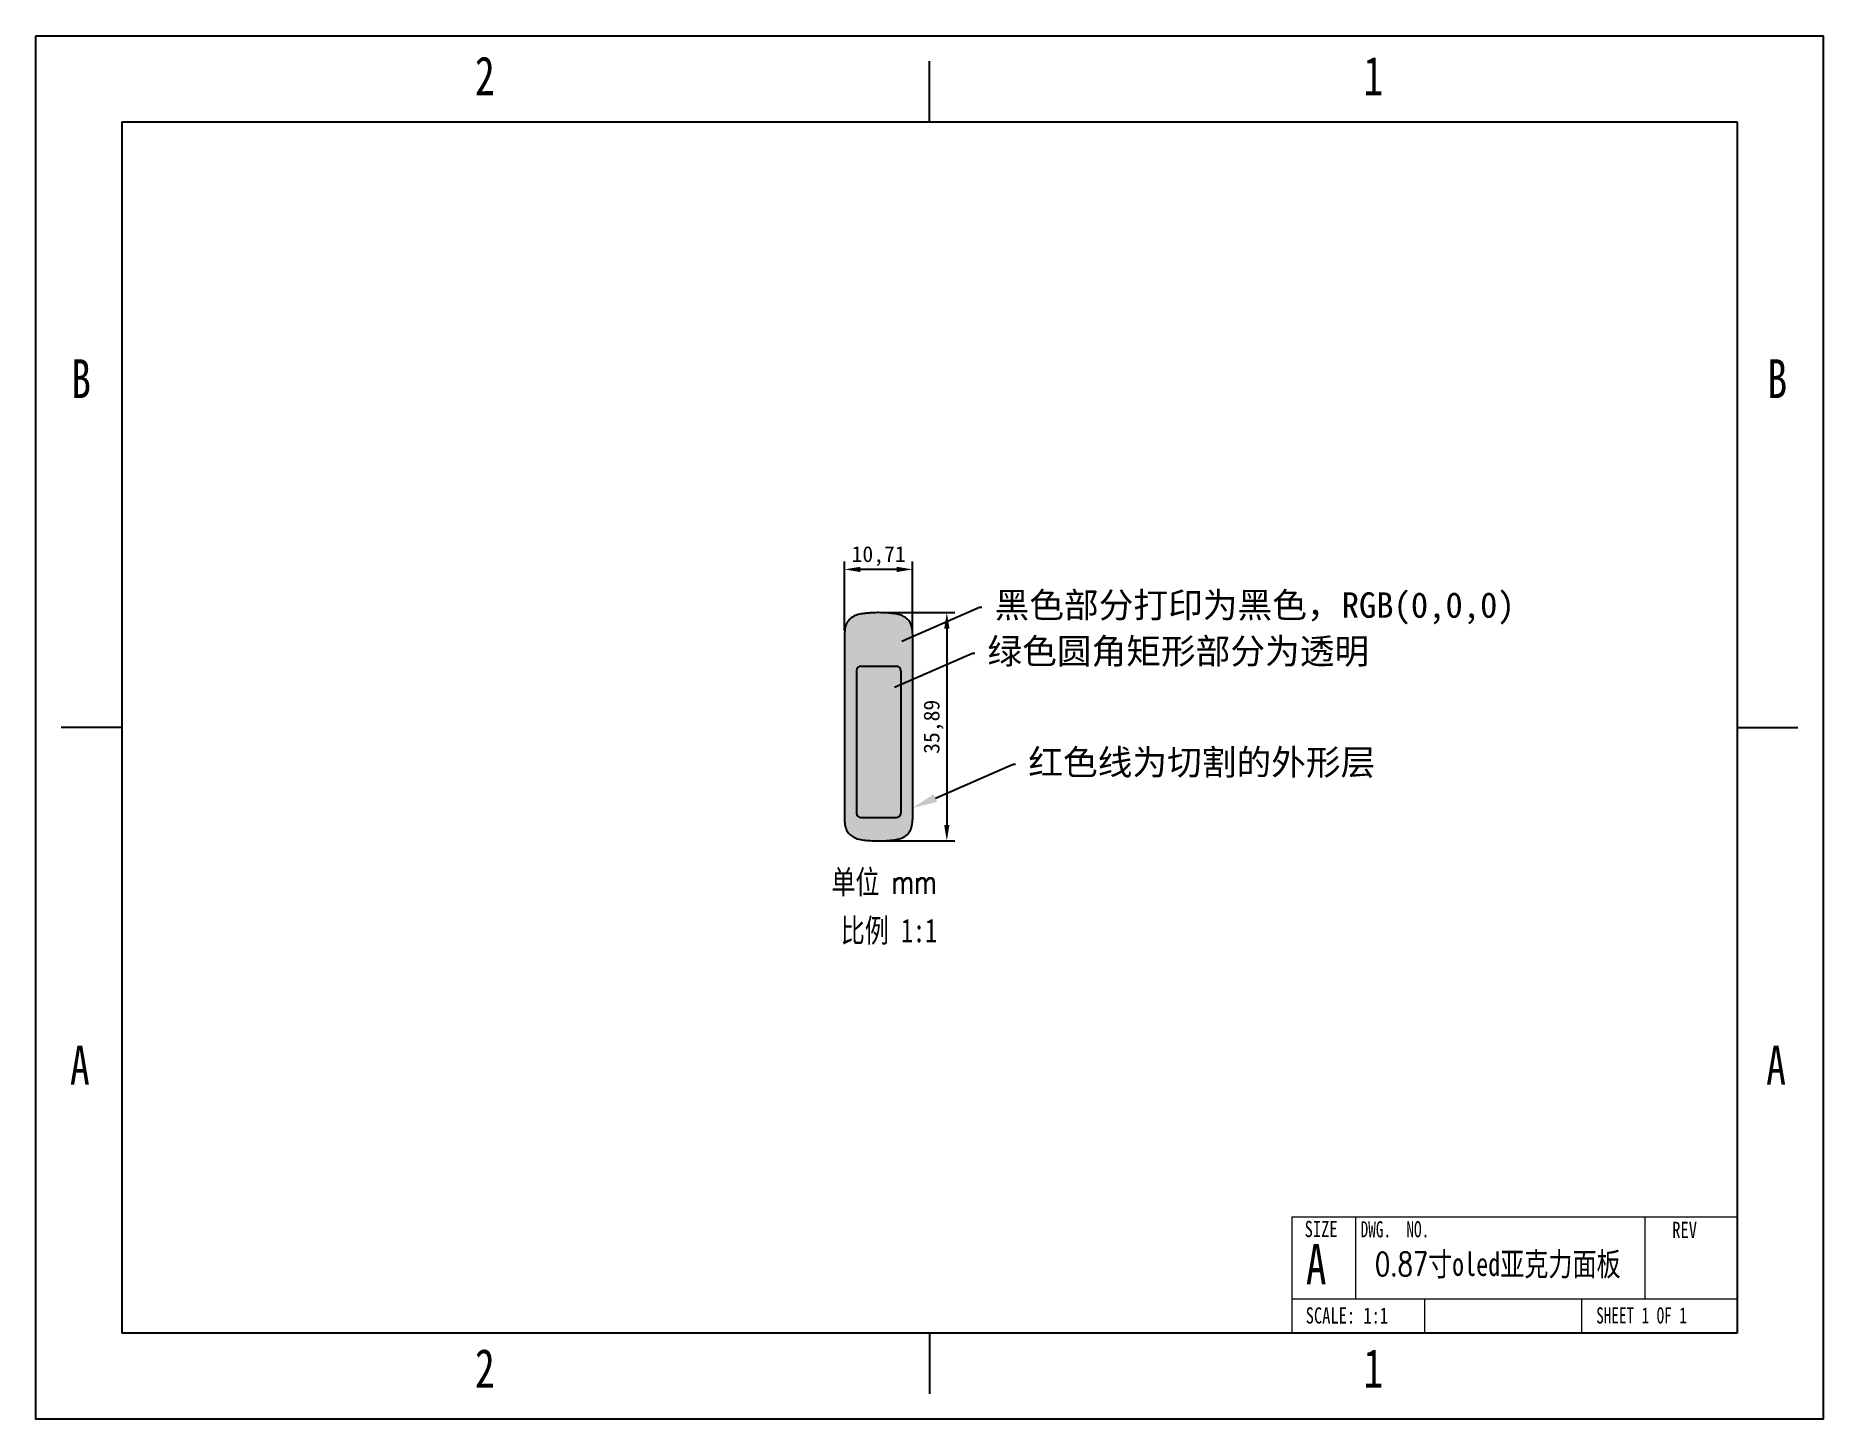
# Model space of a CAD drawing. Header units: millimetres. Extents: x -1 to 280, y -1 to 217.
import ezdxf
from ezdxf import colors
from ezdxf.entities.mleader import LeaderData, LeaderLine
from ezdxf.math import Vec2, Vec3

# ---------------------------------------------------------------- set-up
doc = ezdxf.new("R2010")
doc.units = ezdxf.units.MM
doc.header["$PDSIZE"] = -1
for name, color, linetype in [('图纸格式', 7, 'Continuous'), ('外形层', 240, 'Continuous'), ('尺寸注释', 42, 'Continuous'), ('打印层', 250, 'Continuous'), ('透明层', 100, 'Continuous')]:
    doc.layers.add(name, color=color, linetype=linetype)
doc.styles.add('SLDTEXTSTYLE0', font='TXT', dxfattribs={"width": 0.75})
doc.styles.add('SLDTEXTSTYLE1', font='TXT', dxfattribs={"width": 0.75, "bigfont": 'bigfont'})
doc.styles.add('SLDTEXTSTYLE2', font='TXT', dxfattribs={"width": 0.6875})
doc.styles.add('SLDTEXTSTYLE3', font='TXT', dxfattribs={"width": 0.694444})
doc.dimstyles.new('ISO-25', dxfattribs={"dimtxt": 2.5, "dimasz": 2.5, "dimexe": 1.25, "dimexo": 0.625, "dimtad": 1, "dimtxsty": 'Standard', "dimcen": 2.5, "dimadec": 0, "dimazin": 0, "dimtfac": 1, "dimtmove": 0, "dimatfit": 3, "dimfxl": 1, "dimarcsym": 0})

# ---------------------------------------------------------------- blocks, each defined once
blk = doc.blocks.new('*D11')
at = {"layer": 'Defpoints', "color": 0, "transparency": 16777216}
for p in [(126.34, 132.81), (126.34, 122.51), (137.05, 122.51)]:
    blk.add_point(p, dxfattribs=at)
at = {"layer": '尺寸注释', "color": 0, "lineweight": -2, "transparency": 16777216}
for p, q in [((126.34, 123.14), (126.34, 134.06)), ((134.55, 132.81), (128.84, 132.81)), ((137.05, 123.14), (137.05, 134.06))]:
    blk.add_line(p, q, dxfattribs=at)
at = {"layer": '尺寸注释', "color": 0, "transparency": 16777216}
for points in [[(128.84, 133.22), (128.84, 132.39), (126.34, 132.81)], [(134.55, 133.22), (134.55, 132.39), (137.05, 132.81)]]:
    blk.add_solid(points, dxfattribs=at)
at = {"layer": '尺寸注释', "color": 0, "transparency": 16777216, "insert": (131.7, 134.89), "char_height": 2.5, "attachment_point": 5, "rotation": 360}
blk.add_mtext('10,71', dxfattribs=at)
blk = doc.blocks.new('*D14')
at = {"layer": 'Defpoints', "color": 0, "transparency": 16777216}
for p in [(131.7, 126.01), (131.7, 90.12), (142.42, 90.12)]:
    blk.add_point(p, dxfattribs=at)
at = {"layer": '尺寸注释', "color": 0, "lineweight": -2, "transparency": 16777216}
for p, q in [((132.32, 126.01), (143.67, 126.01)), ((142.42, 123.51), (142.42, 92.62)), ((132.32, 90.12), (143.67, 90.12))]:
    blk.add_line(p, q, dxfattribs=at)
at = {"layer": '尺寸注释', "color": 0, "transparency": 16777216}
for points in [[(142.01, 123.51), (142.84, 123.51), (142.42, 126.01)], [(142.01, 92.62), (142.84, 92.62), (142.42, 90.12)]]:
    blk.add_solid(points, dxfattribs=at)
at = {"layer": '尺寸注释', "color": 0, "transparency": 16777216, "insert": (140.34, 108.06), "char_height": 2.5, "attachment_point": 5, "rotation": 90}
blk.add_mtext('35,89', dxfattribs=at)

msp = doc.modelspace()

# ---------------------------------------------------------------- hatches: boundary and pattern name
at = {"layer": '打印层'}
h = msp.add_hatch(color=256, dxfattribs=at)
h.dxf.hatch_style = 1
edge = h.paths.add_edge_path()
edge.add_spline(control_points=[(137.054, 122.513), (137.054, 122.812), (137.036, 123.134), (136.932, 123.746), (136.852, 124.037), (136.62, 124.53), (136.48, 124.738), (136.136, 125.097), (135.936, 125.249), (135.509, 125.497), (135.281, 125.594), (134.719, 125.769), (134.382, 125.825), (133.704, 125.909), (133.363, 125.935), (132.596, 125.985), (132.185, 126.01), (131.697, 126.01)], knot_values=[0, 0, 0, 0, 0.1281283, 0.1281283, 0.2455844, 0.2455844, 0.3435412, 0.3435412, 0.441498, 0.441498, 0.5394548, 0.5394548, 0.678048, 0.678048, 0.8166413, 0.8166413, 0.9999986, 0.9999986, 0.9999986, 0.9999986], degree=3, periodic=0)
edge.add_spline(control_points=[(131.697, 126.01), (131.367, 126.01), (131.071, 125.998), (130.519, 125.968), (130.258, 125.951), (129.722, 125.909), (129.45, 125.882), (128.862, 125.799), (128.546, 125.738), (127.932, 125.525), (127.636, 125.375), (127.134, 124.989), (126.924, 124.76), (126.618, 124.237), (126.517, 123.947), (126.367, 123.268), (126.341, 122.874), (126.341, 122.513)], knot_values=[0.0000014, 0.0000014, 0.0000014, 0.0000014, 0.1243917, 0.1243917, 0.2349394, 0.2349394, 0.3454871, 0.3454871, 0.4756499, 0.4756499, 0.6058127, 0.6058127, 0.7256479, 0.7256479, 0.8454831, 0.8454831, 1, 1, 1, 1], degree=3, periodic=0)
edge.add_line((126.341, 122.513), (126.341, 93.612))
edge.add_spline(control_points=[(126.341, 93.612), (126.341, 93.313), (126.359, 92.991), (126.463, 92.379), (126.543, 92.089), (126.775, 91.596), (126.915, 91.388), (127.259, 91.029), (127.459, 90.876), (127.886, 90.628), (128.114, 90.532), (128.676, 90.356), (129.013, 90.301), (129.691, 90.217), (130.032, 90.19), (130.799, 90.14), (131.21, 90.116), (131.697, 90.116)], knot_values=[0, 0, 0, 0, 0.1281283, 0.1281283, 0.2455844, 0.2455844, 0.3435412, 0.3435412, 0.441498, 0.441498, 0.5394548, 0.5394548, 0.678048, 0.678048, 0.8166413, 0.8166413, 0.9999986, 0.9999986, 0.9999986, 0.9999986], degree=3, periodic=0)
edge.add_spline(control_points=[(131.697, 90.116), (132.028, 90.116), (132.324, 90.127), (132.876, 90.158), (133.137, 90.174), (133.673, 90.217), (133.945, 90.243), (134.533, 90.327), (134.849, 90.388), (135.463, 90.601), (135.759, 90.751), (136.261, 91.136), (136.471, 91.365), (136.777, 91.889), (136.878, 92.179), (137.028, 92.858), (137.054, 93.252), (137.054, 93.612)], knot_values=[0.0000014, 0.0000014, 0.0000014, 0.0000014, 0.1243917, 0.1243917, 0.2349394, 0.2349394, 0.3454871, 0.3454871, 0.4756499, 0.4756499, 0.6058127, 0.6058127, 0.7256479, 0.7256479, 0.8454831, 0.8454831, 1, 1, 1, 1], degree=3, periodic=0)
edge.add_line((137.054, 93.612), (137.054, 115.557))
edge.add_line((137.054, 115.557), (135.187, 114.743))
edge.add_line((135.187, 114.743), (135.187, 94.497))
edge.add_arc((134.487, 94.497), 0.7, -90, 0, ccw=False)
edge.add_line((134.487, 93.797), (128.907, 93.797))
edge.add_arc((128.907, 94.497), 0.7, 180, 270, ccw=False)
edge.add_line((128.207, 94.497), (128.207, 116.877))
edge.add_arc((128.907, 116.877), 0.7, 90, 180, ccw=False)
edge.add_line((128.907, 117.577), (134.487, 117.577))
edge.add_arc((134.487, 116.877), 0.7, 0, 90, ccw=False)
edge.add_line((135.187, 116.877), (135.187, 114.743))
edge.add_line((135.187, 114.743), (137.054, 115.557))
edge.add_line((137.054, 115.557), (137.054, 122.513))
at = {"layer": '透明层'}
h = msp.add_hatch(color=256, dxfattribs=at)
h.dxf.hatch_style = 1
h.paths.add_polyline_path([(128.207, 94.497, 0.4142136), (128.907, 93.797), (134.487, 93.797, 0.4142136), (135.187, 94.497), (135.187, 116.877, 0.4142136), (134.487, 117.577), (128.907, 117.577, 0.4142136), (128.207, 116.877)])

# ---------------------------------------------------------------- linework, layer by layer
at = {"layer": '图纸格式', "linetype": 'Continuous'}
for p, q in [((139.7, 203.2), (139.7, 212.725)), ((12.7, 203.2), (12.7, 12.7)), ((12.7, 203.2), (266.7, 203.2)), ((266.7, 203.2), (266.7, 12.7)), ((12.7, 107.95), (3.175, 107.95)), ((266.7, 107.95), (276.225, 107.95)), ((266.7, 12.7), (12.7, 12.7)), ((139.7, 12.7), (139.7, 3.175))]:
    msp.add_line(p, q, dxfattribs=at)
at = {"layer": '图纸格式', "linetype": 'Continuous', "lineweight": 18}
for p, q in [((266.7, 62.594), (266.7, 12.7)), ((196.668, 30.985), (266.7, 30.985)), ((196.668, 30.985), (196.668, 12.7)), ((206.675, 30.985), (206.675, 18.107)), ((252.173, 30.985), (252.173, 18.107)), ((196.668, 18.107), (266.7, 18.107)), ((217.536, 18.107), (217.536, 12.7)), ((242.223, 18.107), (242.223, 12.7)), ((266.7, 12.7), (26.769, 12.7))]:
    msp.add_line(p, q, dxfattribs=at)
at = {"layer": '图纸格式'}
msp.add_lwpolyline([(-0.825, 216.725), (280.225, 216.725), (280.225, -0.825), (-0.825, -0.825)], close=True, dxfattribs=at)
at = {"layer": '外形层', "linetype": 'Continuous', "lineweight": 25}
for p, q in [((126.341, 122.513), (126.341, 93.612)), ((137.054, 93.612), (137.054, 122.513))]:
    msp.add_line(p, q, dxfattribs=at)
at = {"layer": '外形层', "linetype": 'Continuous'}
for points, knots in [([(131.697, 126.01), (131.367, 126.01), (131.071, 125.998), (130.519, 125.968), (130.258, 125.951), (129.722, 125.909), (129.45, 125.882), (128.862, 125.799), (128.546, 125.738), (127.932, 125.525), (127.636, 125.375), (127.134, 124.989), (126.924, 124.76), (126.618, 124.237), (126.517, 123.947), (126.367, 123.268), (126.341, 122.874), (126.341, 122.513)], [0, 0, 0, 0, 0.1243917, 0.1243917, 0.2349394, 0.2349394, 0.3454871, 0.3454871, 0.4756499, 0.4756499, 0.6058127, 0.6058127, 0.7256479, 0.7256479, 0.8454831, 0.8454831, 1, 1, 1, 1]), ([(137.054, 122.513), (137.054, 122.812), (137.036, 123.134), (136.932, 123.746), (136.852, 124.037), (136.62, 124.53), (136.48, 124.738), (136.136, 125.097), (135.936, 125.249), (135.509, 125.497), (135.281, 125.594), (134.719, 125.769), (134.382, 125.825), (133.704, 125.909), (133.363, 125.935), (132.596, 125.985), (132.185, 126.01), (131.697, 126.01)], [0, 0, 0, 0, 0.1281283, 0.1281283, 0.2455844, 0.2455844, 0.3435412, 0.3435412, 0.441498, 0.441498, 0.5394548, 0.5394548, 0.678048, 0.678048, 0.8166413, 0.8166413, 1, 1, 1, 1]), ([(126.341, 93.612), (126.341, 93.313), (126.359, 92.991), (126.463, 92.379), (126.543, 92.089), (126.775, 91.596), (126.915, 91.388), (127.259, 91.029), (127.459, 90.876), (127.886, 90.628), (128.114, 90.532), (128.676, 90.356), (129.013, 90.301), (129.691, 90.217), (130.032, 90.19), (130.799, 90.14), (131.21, 90.116), (131.697, 90.116)], [0, 0, 0, 0, 0.1281283, 0.1281283, 0.2455844, 0.2455844, 0.3435412, 0.3435412, 0.441498, 0.441498, 0.5394548, 0.5394548, 0.678048, 0.678048, 0.8166413, 0.8166413, 1, 1, 1, 1]), ([(131.697, 90.116), (132.028, 90.116), (132.324, 90.127), (132.876, 90.158), (133.137, 90.174), (133.673, 90.217), (133.945, 90.243), (134.533, 90.327), (134.849, 90.388), (135.463, 90.601), (135.759, 90.751), (136.261, 91.136), (136.471, 91.365), (136.777, 91.889), (136.878, 92.179), (137.028, 92.858), (137.054, 93.252), (137.054, 93.612)], [0, 0, 0, 0, 0.1243917, 0.1243917, 0.2349394, 0.2349394, 0.3454871, 0.3454871, 0.4756499, 0.4756499, 0.6058127, 0.6058127, 0.7256479, 0.7256479, 0.8454831, 0.8454831, 1, 1, 1, 1])]:
    msp.add_open_spline(points, degree=3, knots=knots, dxfattribs=at)
at = {"layer": '透明层', "linetype": 'Continuous', "lineweight": 25}
for p, q in [((128.207, 116.877), (128.207, 94.497)), ((128.907, 117.577), (134.487, 117.577)), ((135.187, 116.877), (135.187, 94.497)), ((128.907, 93.797), (134.487, 93.797))]:
    msp.add_line(p, q, dxfattribs=at)
for centre, start, end in [((128.907, 116.877), 90, 180), ((134.487, 116.877), 0, 90), ((128.907, 94.497), 180, 270), ((134.487, 94.497), 270, 0)]:
    msp.add_arc(centre, 0.7, start, end, dxfattribs=at)

# ---------------------------------------------------------------- texts
at = {"layer": '图纸格式', "linetype": 'Continuous', "lineweight": 0}
for s, insert, char_height, attachment_point, style in [('2', (69.789, 213.471), 6.096, 2, 'SLDTEXTSTYLE0'), ('1', (209.489, 213.471), 6.096, 2, 'SLDTEXTSTYLE0'), ('B', (6.303, 165.846), 6.096, 2, 'SLDTEXTSTYLE0'), ('B', (273.003, 165.846), 6.096, 2, 'SLDTEXTSTYLE0'), ('A', (6.107, 57.896), 6.096, 2, 'SLDTEXTSTYLE0'), ('A', (272.807, 57.896), 6.096, 2, 'SLDTEXTSTYLE0'), ('SIZE', (198.68, 30.358), 2.54, 1, 'SLDTEXTSTYLE0'), ('DWG.  NO.', (207.481, 30.323), 2.54, 1, 'SLDTEXTSTYLE3'), ('REV', (256.485, 30.223), 2.54, 1, 'SLDTEXTSTYLE0'), ('A', (198.88, 26.724), 6.35, 1, 'SLDTEXTSTYLE0'), ('{\\Ftxt,bigfont|c134;0.87\\fSimSun|b0|i0|c134|p2;寸oled亚克力面板}', (229.057, 25.423), 3.70417, 2, 'SLDTEXTSTYLE1'), ('SCALE: 1:1', (198.849, 16.765), 2.54, 1, 'SLDTEXTSTYLE0'), ('SHEET 1 OF 1', (244.531, 16.773), 2.54, 1, 'SLDTEXTSTYLE2'), ('2', (69.789, 10.229), 6.096, 2, 'SLDTEXTSTYLE0'), ('1', (209.489, 10.229), 6.096, 2, 'SLDTEXTSTYLE0')]:
    msp.add_mtext(s, dxfattribs=dict(at, insert=insert, char_height=char_height, attachment_point=attachment_point, style=style))
at = {"layer": '尺寸注释', "linetype": 'Continuous', "lineweight": 0, "char_height": 3.70417, "attachment_point": 2, "style": 'SLDTEXTSTYLE1'}
for s, insert in [('{\\fSimSun|b0|i0|c134|p2;单位 \\Ftxt,bigfont|c134;mm}', (132.567, 85.511)), ('{\\fSimSun|b0|i0|c134|p2;比例 1:1}', (133.318, 77.881))]:
    msp.add_mtext(s, dxfattribs=dict(at, insert=insert))

# ---------------------------------------------------------------- dimensions: what is measured, and where the dimension line sits
at = {"layer": '尺寸注释'}
for p1, p2, distance, picture, middle in [((137.054, 122.513), (126.341, 122.513), -10.292, '*D11', (131.697, 134.888)), ((131.697, 126.01), (131.697, 90.116), 10.724, '*D14', (140.339, 108.063))]:
    dim = msp.add_aligned_dim(p1=p1, p2=p2, distance=distance, dimstyle='ISO-25', dxfattribs=at)
    dim.commit()
    dim.dimension.update_dxf_attribs({"geometry": picture, "text_midpoint": middle})

# ---------------------------------------------------------------- leaders
ml = msp.add_multileader_mtext('Standard', dxfattribs=at)
ml.set_content('{\\fSimSun|b0|i0|c134|p2;黑色部分打印为黑色，RGB(0,0,0)}', color=256)
ml.set_leader_properties()
ml.build(insert=Vec2(0, 0))
ml.multileader.update_dxf_attribs({"text_right_attachment_type": 6, "dogleg_length": 0.36})
ctx = ml.context
ctx.base_point, ctx.plane_origin = Vec3(147.942, 126.87), Vec3(131.662, 119.933)
ctx.right_attachment = 6
notes = []
notes.append((ctx, [(0, (1, 1, 0), (147.582, 126.87), (1, 0), 0.36, [(0, [(131.662, 119.933)], 0, [])])]))
ctx.mtext.insert, ctx.mtext.flow_direction = Vec3(149.942, 129.206), 5
ml = msp.add_multileader_mtext('Standard', dxfattribs=at)
ml.set_content('{\\fSimSun|b0|i0|c134|p2;绿色圆角矩形部分为透明}', color=256)
ml.set_leader_properties()
ml.build(insert=Vec2(0, 0))
ml.multileader.update_dxf_attribs({"text_right_attachment_type": 6, "dogleg_length": 0.36})
ctx = ml.context
ctx.base_point, ctx.plane_origin = Vec3(146.811, 119.652), Vec3(130.532, 112.714)
ctx.right_attachment = 6
notes.append((ctx, [(0, (1, 1, 0), (146.451, 119.652), (1, 0), 0.36, [(0, [(130.532, 112.714)], 0, [])])]))
ctx.mtext.insert, ctx.mtext.flow_direction = Vec3(148.811, 121.954), 5
ml = msp.add_multileader_mtext('Standard', dxfattribs=at)
ml.set_content('{\\fSimSun|b0|i0|c134|p2;红色线为切割的外形层}', color=256)
ml.set_leader_properties()
ml.build(insert=Vec2(0, 0))
ml.multileader.update_dxf_attribs({"text_right_attachment_type": 6, "dogleg_length": 0.36})
ctx = ml.context
ctx.base_point, ctx.plane_origin = Vec3(153.234, 102.198), Vec3(136.954, 95.261)
ctx.right_attachment = 6
notes.append((ctx, [(0, (1, 1, 0), (152.874, 102.198), (1, 0), 0.36, [(0, [(136.954, 95.261)], 0, [])])]))
ctx.mtext.insert, ctx.mtext.flow_direction = Vec3(155.234, 104.489), 5
for ctx, leaders in notes:
    for number, flags, end, landing, length, lines in leaders:
        leader = LeaderData()
        leader.index, (leader.has_last_leader_line, leader.has_dogleg_vector, leader.attachment_direction) = number, flags
        leader.last_leader_point, leader.dogleg_vector, leader.dogleg_length = Vec3(end), Vec3(landing), length
        for number, points, colour, breaks in lines:
            line = LeaderLine()
            line.index, line.vertices, line.color, line.breaks = number, Vec3.list(points), colors.encode_raw_color(colour), breaks
            leader.lines.append(line)
        ctx.leaders.append(leader)

doc.saveas('drawing.dxf')
